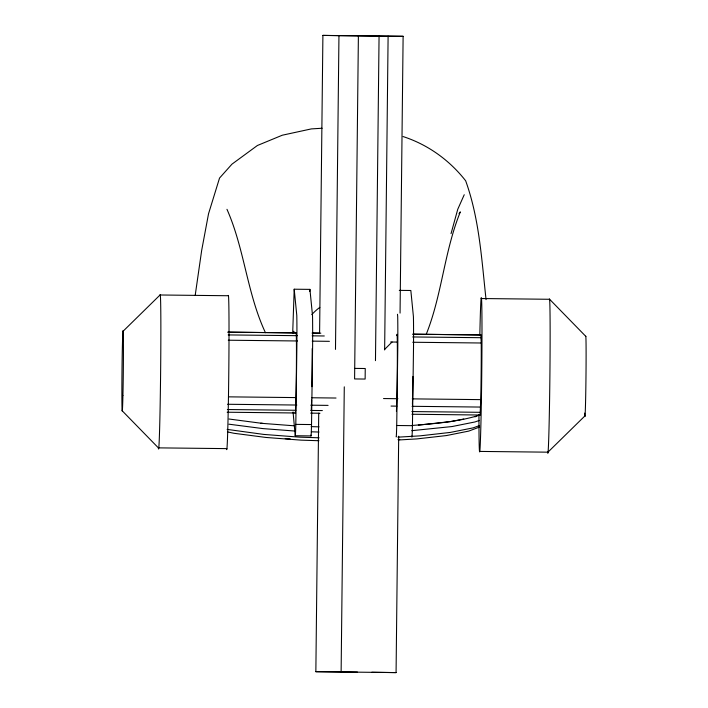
<?xml version="1.0" encoding="UTF-8"?>
<svg xmlns="http://www.w3.org/2000/svg" width="708" height="708" viewBox="0 0 708 708"><rect width="100%" height="100%" fill="white"/><g stroke="black" fill="none" stroke-linecap="round" stroke-linejoin="round"><path stroke-width="1.06" d="M398.692 436.216L396.073 672.6L315.856 671.688L318.715 413.215M400.055 313.104L403.118 36.312L322.901 35.4L319.6 333.149L312.662 333.079M335.486 349.407L338.955 35.657L322.901 35.4M341.123 672.06L344.283 386.842M358.39 35.887L354.593 378.939L365.133 379.054L365.248 368.514L354.708 368.399M375.47 360.646L379.063 36.108M384.639 349.956L388.108 36.197L403.118 36.312M293.068 411.994L295.147 434.924A35.135 0.575 -89.4 0 0 295.811 424.375L296.882 346.212A46.79 0.761 -89.4 0 0 296.785 315.317L294.201 289.209L309.927 289.377L312.511 315.502A46.79 0.761 -89.4 0 1 312.609 346.38L311.538 424.561A35.135 0.575 -89.4 0 1 310.874 435.093M396.144 436.854A35.135 0.575 -89.4 0 0 396.719 425.49L397.79 347.318A46.79 0.761 -89.4 0 0 397.684 316.441L397.489 314.264M411.782 436.225A35.135 0.575 -89.4 0 0 412.445 425.65L413.516 347.495A46.79 0.761 -89.4 0 0 413.419 316.635L410.835 290.492L399.294 290.369M292.705 332.84L294.201 289.209M411.932 414.242L480.121 415.021L480.723 399.631A40.383 0.664 -89.4 0 0 481.228 342.999L480.829 334.928L412.817 334.185M293.555 333.433L293.731 331.247L293.802 332.017M309.706 291.466L309.927 289.377M195.204 295.298L201.674 250.411L208.533 213.772L219.533 178.071L231.967 164.15L257.402 145.494L282.28 135.219L311.334 128.909L322.105 128.245M451.04 233.658L457.766 209.249L464.236 194.735M426.163 334.477C442.049 294.944 444.252 251.313 460.342 211.887L459.023 213.648M384.639 349.407L392.055 342.017M123.024 331.3L160.052 294.988L228.206 295.74A77.084 1.257 -89.4 0 1 228.781 372.364A77.084 1.257 -89.4 0 1 226.516 448.58M584.976 415.861L547.948 452.173L479.794 451.421M480.051 415.021C458.076 421.88 434.756 423.649 411.879 425.49M479.431 420.41L474.918 421.968L452.023 426.552L411.808 430.668M479.546 425.561L473.165 427.862L450.43 432.402L419.994 435.863L397.931 437.163M479.635 427.021L468.731 431.101L446.429 435.562L416.915 438.907L398.489 439.987M474.988 416.791L476.431 416.419M463.749 419.03L450.801 421.552L418.384 425.127M315.856 671.688L357.416 672.078M388.108 36.197L338.955 35.657M481.157 298.528L549.311 299.28A77.084 1.257 -89.4 0 1 549.895 375.904A77.084 1.257 -89.4 0 1 547.62 452.129M227.879 332.141L296.395 332.893M228.056 332.167L296.564 332.919M312.042 333.087L320.839 333.185M412.985 334.203L481.006 334.955M228.188 334.919L297.378 335.68M312.139 335.84L324.291 335.973M412.658 336.955L481.139 337.707M228.277 340.212L297.528 340.973M312.228 341.132L329.406 341.327M390.657 341.999L397.56 342.079M412.746 342.247L481.228 342.999M228.879 396.852L296.271 397.595M311.724 397.763L336.026 398.029M383.524 398.551L397.878 398.71M412.242 398.87L480.723 399.631M227.569 404.268L296.82 405.038M310.847 405.188L328.087 405.383M391.046 406.073L396.852 406.144M412.038 406.304L480.52 407.065M227.365 409.525L295.847 410.277M310.83 410.445L322.361 410.569M411.861 411.56L480.316 412.313M227.171 412.224L295.679 412.985M310.679 413.127L319.954 413.251M295.811 424.384L311.538 424.561M396.719 425.499L412.445 425.676M295.236 435.739L311.016 435.916M158.689 447.872L226.843 448.624M371.833 672.246L396.073 672.6M311.166 426.614L319.078 426.862M311.361 431.8L319.007 432.039M319.104 437.81L299.519 437.146L263.765 434.42L227.126 429.393M318.927 440.73L301.05 440.137L266.013 437.456L233.932 433.278L227.472 431.898M294.705 425.844L261.978 423.349L229.047 419.021M294.634 431.022L262.978 428.606L228.976 424.198M285.236 438.641L286.82 438.765A13.107 2.08 0.8 0 0 290.227 438.871M260.801 423.189L263.049 423.428M403.082 136.556C427.977 144.653 449.571 160.229 465.66 180.788C479.396 218.922 481.644 259.659 486.06 299.608M549.647 299.325L585.861 336.424M122.139 410.728L158.353 447.828A77.084 1.257 -89.4 0 0 160.627 371.611A77.084 1.257 -89.4 0 0 160.052 294.988M226.967 209.311C244.508 248.862 247.012 293.404 265.447 332.707M479.838 335.194A77.084 1.257 -89.4 0 1 481.936 316.308A77.084 1.257 -89.4 0 1 480.635 433.862A77.084 1.257 -89.4 0 1 478.953 414.463M585.684 336.406A40.064 0.655 -89.4 0 1 585.923 381.444A40.064 0.655 -89.4 0 1 584.675 413.109M399.755 439.473A13.107 2.08 0.8 0 1 398.02 439.686M311.803 314.609A53.879 53.835 23.9 0 1 319.83 307.369M296.041 332.893A40.383 0.664 -89.4 0 1 296.28 378.293L296.121 388.471A40.383 0.664 -89.4 0 1 295.156 412.95M312.21 348.601A40.383 0.664 -89.4 0 1 311.883 386.683M311.609 400.073A40.383 0.664 -89.4 0 1 311.255 410.445M396.816 335.512A40.383 0.664 -89.4 0 1 397.179 379.408L397.029 389.586A40.383 0.664 -89.4 0 1 396.427 411.383M412.95 376.435A40.383 0.664 -89.4 0 1 412.419 404.392M122.918 395.48A40.064 0.655 -89.4 0 0 123.192 331.317A40.064 0.655 -89.4 0 0 121.891 386.276A40.064 0.655 -89.4 0 0 122.918 395.48"/></g></svg>
